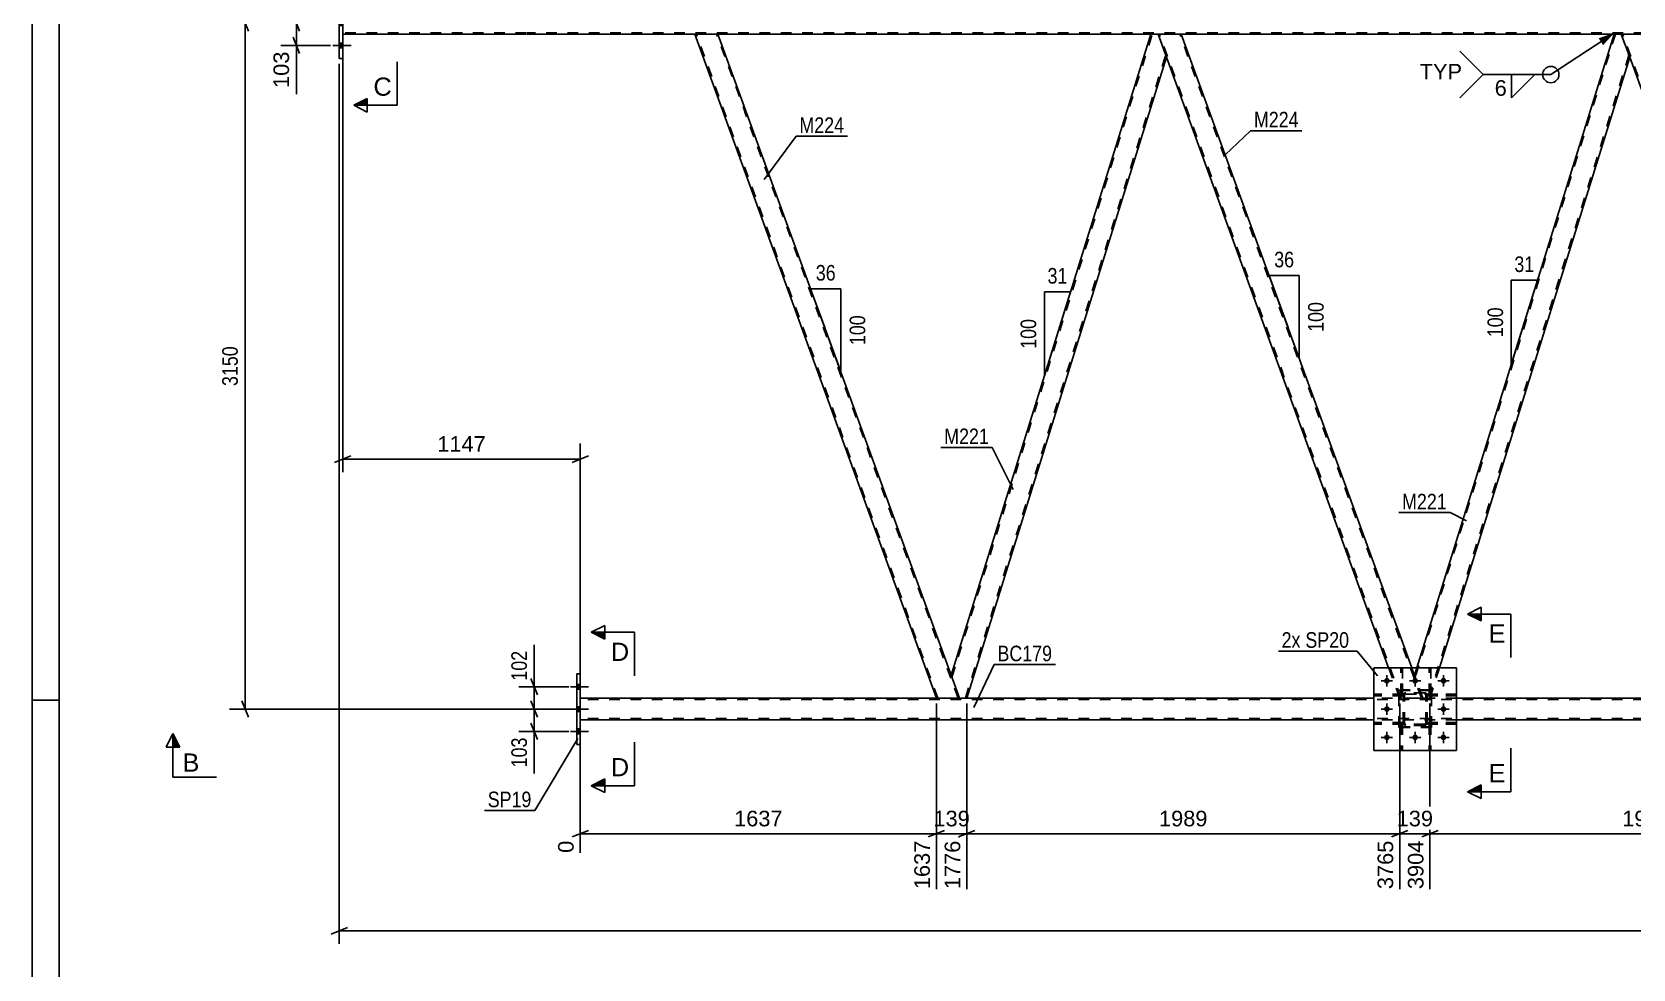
# Model space of a CAD drawing. Header units: millimetres. Extents: x -57 to 784, y -422 to 172.
# Drawn here: x -57.1 to 237.1, y -173.7 to -1.6 of the extents above; entities that cross this region are included whole.
import ezdxf

# ---------------------------------------------------------------- set-up
doc = ezdxf.new("R2010")
doc.units = ezdxf.units.MM
doc.linetypes.add('DXK_LINE_DOT2', pattern=[3.9198, 1.9599, -1.9599])
doc.linetypes.add('DXK_LINE_DOT3', pattern=[5.9187, 2.979, -0.9799, 0.9799, -0.9799])
doc.styles.add('Arial', font='ARIAL.TTF', dxfattribs={"height": 0.2})
doc.styles.add('Arial Narrow', font='ARIALN.TTF', dxfattribs={"height": 0.2})

# ---------------------------------------------------------------- blocks, each defined once
blk = doc.blocks.new('Unknown-122571766-1115')
at = {"color": 5, "linetype": 'Continuous'}
for p, q in [((-57.11, 171.64), (-57.11, -422.36)), ((-52.11, 166.64), (-52.11, -417.36)), ((-52.11, -124.36), (-57.11, -124.36))]:
    blk.add_line(p, q, dxfattribs=at)
blk = doc.blocks.new('Part-122571766-3526 - 3505')
at = {"color": 2, "linetype": 'Continuous'}
for p, q in [((109.1, -124), (64.7, -2)), ((64.7, -2), (68.95, -2)), ((68.95, -2), (111.81, -119.75)), ((113.32, -124), (109.1, -124)), ((113.36, -124), (113.32, -124))]:
    blk.add_line(p, q, dxfattribs=at)
at = {"color": 7, "linetype": 'DXK_LINE_DOT2'}
for p, q in [((109.36, -124), (64.95, -2)), ((64.95, -2), (64.97, -2)), ((113.1, -124), (68.7, -2)), ((113.36, -124), (111.81, -119.75)), ((109.36, -124), (109.38, -124))]:
    blk.add_line(p, q, dxfattribs=at)
blk = doc.blocks.new('Part-122571766-3531 - 3505')
at = {"color": 7, "linetype": 'DXK_LINE_DOT2'}
for p, q in [((199.97, -128.77), (199.65, -128.77)), ((199.65, -128.77), (199.65, -133.6)), ((199.65, -129.37), (199.97, -129.37)), ((199.97, -128.77), (199.97, -133.6)), ((199.65, -133.6), (199.97, -133.6))]:
    blk.add_line(p, q, dxfattribs=at)
blk = doc.blocks.new('Part-122571766-3532 - 3505')
at = {"color": 7, "linetype": 'DXK_LINE_DOT2'}
for p, q in [((194.77, -128.77), (194.45, -128.77)), ((194.45, -128.77), (194.45, -133.6)), ((194.45, -129.37), (194.77, -129.37)), ((194.77, -128.77), (194.77, -133.6)), ((194.45, -133.6), (194.77, -133.6))]:
    blk.add_line(p, q, dxfattribs=at)
blk = doc.blocks.new('Part-122571766-3545 - 3505')
at = {"color": 7, "linetype": 'DXK_LINE_DOT2'}
for p, q in [((199.29, -123.56), (199.29, -123.24)), ((199.29, -123.24), (204.69, -123.24)), ((204.69, -123.56), (199.29, -123.56)), ((199.89, -123.56), (199.89, -123.24)), ((204.69, -123.24), (204.69, -123.56))]:
    blk.add_line(p, q, dxfattribs=at)
blk = doc.blocks.new('Part-122571766-3679 - 3505')
at = {"color": 7, "linetype": 'DXK_LINE_DOT2'}
for p, q in [((194.45, -123.25), (194.45, -118.4)), ((194.45, -118.4), (194.77, -118.4)), ((194.77, -118.4), (194.77, -123.25)), ((194.45, -122.65), (194.77, -122.65)), ((194.77, -123.25), (194.45, -123.25))]:
    blk.add_line(p, q, dxfattribs=at)
blk = doc.blocks.new('Bolt-122571766-3548 - 3505')
at = {"linetype": 'Continuous'}
for points in [[(43.63, -122.34), (43.63, -121.46), (42.99, -121.46), (42.99, -122.34)], [(43.63, -122.34), (43.63, -121.46), (42.99, -121.46), (42.99, -122.34)], [(43.63, -122.34), (43.63, -121.46), (42.99, -121.46), (42.99, -122.34)], [(43.63, -126.46), (43.63, -125.58), (42.99, -125.58), (42.99, -126.46)], [(43.63, -126.46), (43.63, -125.58), (42.99, -125.58), (42.99, -126.46)], [(43.63, -130.54), (43.63, -129.66), (42.99, -129.66), (42.99, -130.54)], [(43.63, -130.54), (43.63, -129.66), (42.99, -129.66), (42.99, -130.54)], [(43.63, -130.54), (43.63, -129.66), (42.99, -129.66), (42.99, -130.54)]]:
    blk.add_hatch(color=1, dxfattribs=at).paths.add_polyline_path(points)
at = {"color": 1, "linetype": 'Continuous'}
for p, q in [((41.83, -121.9), (45.15, -121.9)), ((41.83, -121.9), (45.15, -121.9)), ((41.83, -121.9), (45.15, -121.9)), ((42.99, -121.46), (43.63, -121.46)), ((42.99, -121.46), (43.63, -121.46)), ((42.99, -121.46), (43.63, -121.46)), ((42.99, -122.34), (43.63, -122.34)), ((42.99, -122.34), (43.63, -122.34)), ((42.99, -122.34), (43.63, -122.34)), ((41.83, -126.02), (45.15, -126.02)), ((41.83, -126.02), (45.15, -126.02)), ((42.99, -125.58), (43.63, -125.58)), ((42.99, -125.58), (43.63, -125.58)), ((42.99, -126.46), (43.63, -126.46)), ((42.99, -126.46), (43.63, -126.46)), ((41.83, -130.1), (45.15, -130.1)), ((41.83, -130.1), (45.15, -130.1)), ((41.83, -130.1), (45.15, -130.1)), ((42.99, -129.66), (43.63, -129.66)), ((42.99, -129.66), (43.63, -129.66)), ((42.99, -129.66), (43.63, -129.66)), ((42.99, -130.54), (43.63, -130.54)), ((42.99, -130.54), (43.63, -130.54)), ((42.99, -130.54), (43.63, -130.54))]:
    blk.add_line(p, q, dxfattribs=at)
blk = doc.blocks.new('Part-122571766-3979 - 3505')
at = {"color": 2, "linetype": 'Continuous'}
for p, q in [((109.1, -124), (43.63, -124)), ((189.49, -124), (114.68, -124)), ((279.37, -124), (204.69, -124)), ((189.49, -128), (43.63, -128)), ((444.9, -128), (204.69, -128))]:
    blk.add_line(p, q, dxfattribs=at)
at = {"color": 7, "linetype": 'DXK_LINE_DOT2'}
for p, q in [((43.63, -128), (43.63, -124)), ((717.3, -124.24), (43.63, -124.24)), ((114.68, -124), (109.1, -124)), ((204.69, -124), (189.49, -124)), ((717.3, -127.76), (43.63, -127.76)), ((204.69, -128), (189.49, -128))]:
    blk.add_line(p, q, dxfattribs=at)
blk = doc.blocks.new('Part-122571766-3596 - 3505')
at = {"color": 7, "linetype": 'DXK_LINE_DOT2'}
for p, q in [((189.49, -133.6), (189.49, -118.4)), ((189.49, -118.4), (204.69, -118.4)), ((204.69, -118.4), (204.69, -133.6)), ((204.69, -133.6), (189.49, -133.6))]:
    blk.add_line(p, q, dxfattribs=at)
blk = doc.blocks.new('Bolt-122571766-3549 - 3505')
at = {"color": 1, "linetype": 'Continuous'}
for p, q in [((191.89, -119.76), (191.89, -120.46)), ((197.09, -119.76), (197.09, -120.46)), ((202.29, -119.76), (202.29, -120.46)), ((190.85, -120.8), (191.55, -120.8)), ((191.89, -121.84), (191.89, -121.15)), ((192.93, -120.8), (192.24, -120.8)), ((196.05, -120.8), (196.75, -120.8)), ((197.09, -121.84), (197.09, -121.15)), ((198.13, -120.8), (197.44, -120.8)), ((201.25, -120.8), (201.95, -120.8)), ((202.29, -121.84), (202.29, -121.15)), ((203.33, -120.8), (202.64, -120.8)), ((190.85, -126), (191.55, -126)), ((191.89, -124.96), (191.89, -125.66)), ((191.89, -127.04), (191.89, -126.35)), ((192.93, -126), (192.24, -126)), ((201.25, -126), (201.95, -126)), ((202.29, -124.96), (202.29, -125.66)), ((202.29, -127.04), (202.29, -126.35)), ((203.33, -126), (202.64, -126)), ((190.85, -131.2), (191.55, -131.2)), ((191.89, -130.16), (191.89, -130.86)), ((191.89, -132.24), (191.89, -131.55)), ((192.93, -131.2), (192.24, -131.2)), ((196.05, -131.2), (196.75, -131.2)), ((197.09, -130.16), (197.09, -130.86)), ((197.09, -132.24), (197.09, -131.55)), ((198.13, -131.2), (197.44, -131.2)), ((201.25, -131.2), (201.95, -131.2)), ((202.29, -130.16), (202.29, -130.86)), ((202.29, -132.24), (202.29, -131.55)), ((203.33, -131.2), (202.64, -131.2))]:
    blk.add_line(p, q, dxfattribs=at)
blk = doc.blocks.new('Part-122571766-3701 - 3505')
at = {"color": 7, "linetype": 'DXK_LINE_DOT2'}
for p, q in [((194.45, -128.77), (194.77, -128.77)), ((194.45, -128.77), (194.45, -133.6)), ((194.45, -129.37), (194.77, -129.37)), ((194.77, -128.77), (194.77, -133.6)), ((194.77, -133.6), (194.45, -133.6))]:
    blk.add_line(p, q, dxfattribs=at)
blk = doc.blocks.new('Part-122571766-3601 - 3505')
at = {"color": 2, "linetype": 'Continuous'}
for p, q in [((189.49, -118.4), (189.49, -133.6)), ((204.69, -118.4), (189.49, -118.4)), ((204.69, -133.6), (204.69, -118.4)), ((189.49, -133.6), (204.69, -133.6))]:
    blk.add_line(p, q, dxfattribs=at)
blk = doc.blocks.new('Bolt-122571766-3605 - 3505')
at = {"linetype": 'Continuous'}
for points in [[(0, 3.66), (0, 4.54), (-0.64, 4.54), (-0.64, 3.66)], [(0, 3.66), (0, 4.54), (-0.64, 4.54), (-0.64, 3.66)], [(0, 3.66), (0, 4.54), (-0.64, 4.54), (-0.64, 3.66)], [(0, -0.46), (0, 0.42), (-0.64, 0.42), (-0.64, -0.46)], [(0, -0.46), (0, 0.42), (-0.64, 0.42), (-0.64, -0.46)], [(0, -4.54), (0, -3.66), (-0.64, -3.66), (-0.64, -4.54)], [(0, -4.54), (0, -3.66), (-0.64, -3.66), (-0.64, -4.54)], [(0, -4.54), (0, -3.66), (-0.64, -3.66), (-0.64, -4.54)]]:
    blk.add_hatch(color=1, dxfattribs=at).paths.add_polyline_path(points)
at = {"color": 1, "linetype": 'Continuous'}
for p, q in [((-1.8, 4.1), (1.52, 4.1)), ((-1.8, 4.1), (1.52, 4.1)), ((-1.8, 4.1), (1.52, 4.1)), ((-0.64, 4.54), (0, 4.54)), ((-0.64, 4.54), (0, 4.54)), ((-0.64, 4.54), (0, 4.54)), ((-0.64, 3.66), (0, 3.66)), ((-0.64, 3.66), (0, 3.66)), ((-0.64, 3.66), (0, 3.66)), ((-0.64, 0.42), (0, 0.42)), ((-0.64, 0.42), (0, 0.42)), ((-1.8, -0.02), (1.52, -0.02)), ((-1.8, -0.02), (1.52, -0.02)), ((-0.64, -0.46), (0, -0.46)), ((-0.64, -0.46), (0, -0.46)), ((-1.8, -4.1), (1.52, -4.1)), ((-1.8, -4.1), (1.52, -4.1)), ((-1.8, -4.1), (1.52, -4.1)), ((-0.64, -3.66), (0, -3.66)), ((-0.64, -3.66), (0, -3.66)), ((-0.64, -3.66), (0, -3.66)), ((-0.64, -4.54), (0, -4.54)), ((-0.64, -4.54), (0, -4.54)), ((-0.64, -4.54), (0, -4.54))]:
    blk.add_line(p, q, dxfattribs=at)
blk = doc.blocks.new('Part-122571766-3662 - 3505')
at = {"color": 2, "linetype": 'Continuous'}
for p, q in [((239.22, -2), (234.97, -2)), ((239.22, -2), (282.08, -119.75)), ((279.37, -124), (236.51, -6.25)), ((283.59, -124), (279.37, -124)), ((283.63, -124), (283.59, -124))]:
    blk.add_line(p, q, dxfattribs=at)
at = {"color": 7, "linetype": 'DXK_LINE_DOT2'}
for p, q in [((234.97, -2), (236.51, -6.25)), ((279.63, -124), (235.22, -2)), ((235.22, -2), (235.24, -2)), ((283.37, -124), (238.97, -2)), ((283.63, -124), (282.08, -119.75)), ((279.63, -124), (279.65, -124))]:
    blk.add_line(p, q, dxfattribs=at)
blk = doc.blocks.new('Part-122571766-3680 - 3505')
at = {"color": 7, "linetype": 'DXK_LINE_DOT2'}
for p, q in [((194.89, -128.44), (189.49, -128.44)), ((189.49, -128.44), (189.49, -128.76)), ((194.89, -128.76), (189.49, -128.76)), ((194.29, -128.76), (194.29, -128.44)), ((194.89, -128.76), (194.89, -128.44))]:
    blk.add_line(p, q, dxfattribs=at)
blk = doc.blocks.new('Part-122571766-3686 - 3505')
at = {"color": 7, "linetype": 'DXK_LINE_DOT2'}
for p, q in [((199.29, -128.76), (199.29, -128.44)), ((199.29, -128.44), (204.69, -128.44)), ((204.69, -128.76), (199.29, -128.76)), ((199.89, -128.76), (199.89, -128.44)), ((204.69, -128.44), (204.69, -128.76))]:
    blk.add_line(p, q, dxfattribs=at)
blk = doc.blocks.new('Part-122571766-3688 - 3505')
at = {"color": 7, "linetype": 'DXK_LINE_DOT2'}
for p, q in [((204.69, -128.44), (199.29, -128.44)), ((199.29, -128.44), (199.29, -128.76)), ((199.29, -128.76), (204.69, -128.76)), ((199.89, -128.76), (199.89, -128.44)), ((204.69, -128.76), (204.69, -128.44))]:
    blk.add_line(p, q, dxfattribs=at)
blk = doc.blocks.new('Part-122571766-3689 - 3505')
at = {"color": 7, "linetype": 'DXK_LINE_DOT2'}
for p, q in [((204.69, -123.24), (199.29, -123.24)), ((199.29, -123.24), (199.29, -123.56)), ((199.29, -123.56), (204.69, -123.56)), ((199.89, -123.56), (199.89, -123.24)), ((204.69, -123.56), (204.69, -123.24))]:
    blk.add_line(p, q, dxfattribs=at)
blk = doc.blocks.new('Part-122571766-3690 - 3505')
at = {"color": 7, "linetype": 'DXK_LINE_DOT2'}
for p, q in [((194.89, -123.48), (194.93, -123.3)), ((194.93, -123.3), (194.89, -123.48)), ((194.89, -128.52), (194.89, -123.48)), ((195.13, -123.48), (195.15, -123.39)), ((195.13, -128.52), (195.13, -123.48)), ((195.15, -123.39), (195.2, -123.31)), ((195.19, -123.04), (195.37, -123)), ((195.37, -123), (195.19, -123.04)), ((195.2, -123.31), (195.28, -123.26)), ((195.28, -123.26), (195.37, -123.24)), ((198.81, -123), (195.37, -123)), ((195.37, -123.24), (198.81, -123.24)), ((198.81, -123), (199, -123.04)), ((199, -123.04), (198.81, -123)), ((198.81, -123.24), (198.91, -123.26)), ((198.91, -123.26), (198.98, -123.31)), ((198.98, -123.31), (199.03, -123.39)), ((199.03, -123.39), (199.05, -123.48)), ((199.05, -128.52), (199.05, -123.48)), ((199.26, -123.3), (199.29, -123.48)), ((199.29, -123.48), (199.26, -123.3)), ((199.29, -128.52), (199.29, -123.48)), ((194.93, -128.71), (194.89, -128.52)), ((194.89, -128.52), (194.93, -128.71)), ((195.15, -128.62), (195.13, -128.52)), ((195.2, -128.69), (195.15, -128.62)), ((195.37, -129), (195.19, -128.97)), ((195.19, -128.97), (195.37, -129)), ((195.28, -128.75), (195.2, -128.69)), ((195.37, -128.76), (195.28, -128.75)), ((198.81, -128.76), (195.37, -128.76)), ((198.81, -129), (195.37, -129)), ((198.91, -128.75), (198.81, -128.76)), ((199, -128.97), (198.81, -129)), ((198.81, -129), (199, -128.97)), ((198.98, -128.69), (198.91, -128.75)), ((199.03, -128.62), (198.98, -128.69)), ((199.05, -128.52), (199.03, -128.62)), ((199.29, -128.52), (199.26, -128.71)), ((199.26, -128.71), (199.29, -128.52))]:
    blk.add_line(p, q, dxfattribs=at)
at = {"color": 7, "linetype": 'DXK_LINE_DOT3'}
blk.add_line((197.09, -126), (197.09, -126), dxfattribs=at)
at = {"color": 7, "linetype": 'DXK_LINE_DOT2'}
for centre, start, end in [((195.37, -123.48), 112.5, 157.5), ((195.37, -123.48), 112.5, 157.5), ((198.81, -123.48), 22.5, 67.5), ((198.81, -123.48), 22.5, 67.5), ((195.37, -128.52), 202.5, 247.5), ((195.37, -128.52), 202.5, 247.5), ((198.81, -128.52), 292.5, 337.5), ((198.81, -128.52), 292.5, 337.5)]:
    blk.add_arc(centre, 0.48, start, end, dxfattribs=at)
blk = doc.blocks.new('Part-122571766-3691 - 3505')
at = {"color": 7, "linetype": 'DXK_LINE_DOT2'}
for p, q in [((200.09, -122.6), (194.09, -122.6)), ((194.09, -129.4), (194.09, -122.6)), ((200.09, -129.4), (200.09, -122.6)), ((200.09, -129.4), (194.09, -129.4))]:
    blk.add_line(p, q, dxfattribs=at)
blk = doc.blocks.new('Part-122571766-3692 - 3505')
at = {"color": 7, "linetype": 'DXK_LINE_DOT2'}
for p, q in [((200.09, -122.47), (194.09, -122.47)), ((194.09, -129.27), (194.09, -122.47)), ((200.09, -129.27), (200.09, -122.47)), ((200.09, -129.27), (194.09, -129.27))]:
    blk.add_line(p, q, dxfattribs=at)
blk = doc.blocks.new('Part-122571766-3693 - 3505')
at = {"color": 2, "linetype": 'Continuous'}
for p, q in [((199.65, -118.4), (199.65, -118.4)), ((199.97, -118.4), (199.65, -118.4)), ((199.97, -118.4), (199.97, -118.4))]:
    blk.add_line(p, q, dxfattribs=at)
at = {"color": 7, "linetype": 'DXK_LINE_DOT2'}
for p, q in [((199.65, -123.25), (199.65, -118.4)), ((199.97, -123.25), (199.97, -118.4)), ((199.65, -122.65), (199.97, -122.65)), ((199.97, -123.25), (199.65, -123.25))]:
    blk.add_line(p, q, dxfattribs=at)
blk = doc.blocks.new('Part-122571766-3699 - 3505')
at = {"color": 7, "linetype": 'DXK_LINE_DOT2'}
for p, q in [((194.89, -123.48), (194.93, -123.3)), ((194.93, -123.3), (194.89, -123.48)), ((194.89, -128.52), (194.89, -123.48)), ((195.13, -123.48), (195.15, -123.39)), ((195.13, -128.52), (195.13, -123.48)), ((195.15, -123.39), (195.2, -123.31)), ((195.19, -123.04), (195.37, -123)), ((195.37, -123), (195.19, -123.04)), ((195.2, -123.31), (195.28, -123.26)), ((195.28, -123.26), (195.37, -123.24)), ((198.81, -123), (195.37, -123)), ((195.37, -123.24), (198.81, -123.24)), ((198.81, -123), (199, -123.04)), ((199, -123.04), (198.81, -123)), ((198.81, -123.24), (198.91, -123.26)), ((198.91, -123.26), (198.98, -123.31)), ((198.98, -123.31), (199.03, -123.39)), ((199.03, -123.39), (199.05, -123.48)), ((199.05, -128.52), (199.05, -123.48)), ((199.26, -123.3), (199.29, -123.48)), ((199.29, -123.48), (199.26, -123.3)), ((199.29, -128.52), (199.29, -123.48)), ((194.93, -128.71), (194.89, -128.52)), ((194.89, -128.52), (194.93, -128.71)), ((195.15, -128.62), (195.13, -128.52)), ((195.2, -128.69), (195.15, -128.62)), ((195.37, -129), (195.19, -128.97)), ((195.19, -128.97), (195.37, -129)), ((195.28, -128.75), (195.2, -128.69)), ((195.37, -128.76), (195.28, -128.75)), ((198.81, -128.76), (195.37, -128.76)), ((198.81, -129), (195.37, -129)), ((198.91, -128.75), (198.81, -128.76)), ((199, -128.97), (198.81, -129)), ((198.81, -129), (199, -128.97)), ((198.98, -128.69), (198.91, -128.75)), ((199.03, -128.62), (198.98, -128.69)), ((199.05, -128.52), (199.03, -128.62)), ((199.29, -128.52), (199.26, -128.71)), ((199.26, -128.71), (199.29, -128.52))]:
    blk.add_line(p, q, dxfattribs=at)
at = {"color": 7, "linetype": 'DXK_LINE_DOT3'}
blk.add_line((197.09, -126), (197.09, -126), dxfattribs=at)
at = {"color": 7, "linetype": 'DXK_LINE_DOT2'}
for centre, start, end in [((195.37, -123.48), 112.5, 157.5), ((195.37, -123.48), 112.5, 157.5), ((198.81, -123.48), 22.5, 67.5), ((198.81, -123.48), 22.5, 67.5), ((195.37, -128.52), 202.5, 247.5), ((195.37, -128.52), 202.5, 247.5), ((198.81, -128.52), 292.5, 337.5), ((198.81, -128.52), 292.5, 337.5)]:
    blk.add_arc(centre, 0.48, start, end, dxfattribs=at)
blk = doc.blocks.new('Part-122571766-3700 - 3505')
at = {"color": 7, "linetype": 'DXK_LINE_DOT2'}
for p, q in [((199.65, -128.77), (199.97, -128.77)), ((199.65, -128.77), (199.65, -133.6)), ((199.65, -129.37), (199.97, -129.37)), ((199.97, -128.77), (199.97, -133.6)), ((199.97, -133.6), (199.65, -133.6))]:
    blk.add_line(p, q, dxfattribs=at)
blk = doc.blocks.new('Part-122571766-3702 - 3505')
at = {"color": 7, "linetype": 'DXK_LINE_DOT2'}
for p, q in [((199.65, -123.25), (199.65, -118.4)), ((199.65, -118.4), (199.97, -118.4)), ((199.97, -118.4), (199.97, -123.25)), ((199.65, -122.65), (199.97, -122.65)), ((199.97, -123.25), (199.65, -123.25))]:
    blk.add_line(p, q, dxfattribs=at)
blk = doc.blocks.new('Part-122571766-3723 - 3505')
at = {"color": 2, "linetype": 'Continuous'}
for p, q in [((-0.64, -6.5), (-0.64, 6.5)), ((0, 6.5), (-0.64, 6.5)), ((0, -6.5), (0, 6.5)), ((-0.64, -6.5), (0, -6.5))]:
    blk.add_line(p, q, dxfattribs=at)
blk = doc.blocks.new('Part-122571766-3738 - 3505')
at = {"color": 2, "linetype": 'Continuous'}
for p, q in [((43.63, -119.5), (42.99, -119.5)), ((42.99, -119.5), (42.99, -132.5)), ((43.63, -132.5), (43.63, -119.5)), ((42.99, -132.5), (43.63, -132.5))]:
    blk.add_line(p, q, dxfattribs=at)
blk = doc.blocks.new('Part-122571766-3817 - 3505')
at = {"color": 2, "linetype": 'Continuous'}
for p, q in [((111.81, -119.75), (148.51, -2)), ((149.83, -2), (148.51, -2)), ((151.38, -6.25), (149.83, -2)), ((114.68, -124), (151.38, -6.25)), ((113.36, -124), (111.81, -119.75)), ((113.36, -124), (114.17, -124)), ((114.64, -124), (114.17, -124)), ((114.64, -124), (114.68, -124))]:
    blk.add_line(p, q, dxfattribs=at)
at = {"color": 7, "linetype": 'DXK_LINE_DOT2'}
for p, q in [((111.95, -120.12), (148.77, -2)), ((114.43, -124), (151.24, -5.88)), ((114.17, -124), (114.53, -124))]:
    blk.add_line(p, q, dxfattribs=at)
blk = doc.blocks.new('Part-122571766-3822 - 3505')
at = {"color": 7, "linetype": 'DXK_LINE_DOT2'}
for p, q in [((233.9, -2), (197.08, -120.12)), ((236.38, -5.88), (199.56, -124)), ((197.37, -118.4), (196.95, -119.75)), ((198.49, -124), (196.95, -119.75)), ((201.56, -118.4), (199.81, -124)), ((199.81, -124), (198.49, -124))]:
    blk.add_line(p, q, dxfattribs=at)
at = {"color": 2, "linetype": 'Continuous'}
for p, q in [((233.65, -2), (197.37, -118.4)), ((234.97, -2), (233.65, -2)), ((236.51, -6.25), (234.97, -2)), ((236.51, -6.25), (201.56, -118.4))]:
    blk.add_line(p, q, dxfattribs=at)
blk = doc.blocks.new('Part-122571766-3833 - 3505')
at = {"color": 7, "linetype": 'DXK_LINE_DOT2'}
for p, q in [((194.89, -123.24), (189.49, -123.24)), ((189.49, -123.24), (189.49, -123.56)), ((194.89, -123.56), (189.49, -123.56)), ((194.29, -123.56), (194.29, -123.24)), ((194.89, -123.56), (194.89, -123.24))]:
    blk.add_line(p, q, dxfattribs=at)
blk = doc.blocks.new('Part-122571766-3834 - 3505')
at = {"color": 2, "linetype": 'Continuous'}
for p, q in [((194.45, -118.4), (194.45, -118.4)), ((194.77, -118.4), (194.45, -118.4)), ((194.77, -118.4), (194.77, -118.4))]:
    blk.add_line(p, q, dxfattribs=at)
at = {"color": 7, "linetype": 'DXK_LINE_DOT2'}
for p, q in [((194.45, -123.25), (194.45, -118.4)), ((194.77, -123.25), (194.77, -118.4)), ((194.45, -122.65), (194.77, -122.65)), ((194.77, -123.25), (194.45, -123.25))]:
    blk.add_line(p, q, dxfattribs=at)
blk = doc.blocks.new('Part-122571766-3835 - 3505')
at = {"color": 7, "linetype": 'DXK_LINE_DOT2'}
for p, q in [((194.89, -128.44), (189.49, -128.44)), ((189.49, -128.76), (189.49, -128.44)), ((194.89, -128.76), (189.49, -128.76)), ((194.29, -128.76), (194.29, -128.44)), ((194.89, -128.44), (194.89, -128.76))]:
    blk.add_line(p, q, dxfattribs=at)
blk = doc.blocks.new('Part-122571766-3836 - 3505')
at = {"color": 7, "linetype": 'DXK_LINE_DOT2'}
for p, q in [((194.89, -123.24), (189.49, -123.24)), ((189.49, -123.56), (189.49, -123.24)), ((194.89, -123.56), (189.49, -123.56)), ((194.29, -123.56), (194.29, -123.24)), ((194.89, -123.24), (194.89, -123.56))]:
    blk.add_line(p, q, dxfattribs=at)
blk = doc.blocks.new('Part-122571766-3843 - 3505')
at = {"color": 2, "linetype": 'Continuous'}
for p, q in [((154.09, -2), (149.83, -2)), ((154.09, -2), (196.46, -118.4)), ((192.2, -118.4), (151.38, -6.25))]:
    blk.add_line(p, q, dxfattribs=at)
at = {"color": 7, "linetype": 'DXK_LINE_DOT2'}
for p, q in [((149.83, -2), (151.38, -6.25)), ((194.49, -124), (150.09, -2)), ((150.09, -2), (150.11, -2)), ((198.24, -124), (153.83, -2)), ((194.24, -124), (192.2, -118.4)), ((198.49, -124), (196.46, -118.4)), ((198.49, -124), (194.24, -124))]:
    blk.add_line(p, q, dxfattribs=at)
blk = doc.blocks.new('Part-122571766-3974 - 3505')
at = {"color": 7, "linetype": 'DXK_LINE_DOT2'}
for p, q in [((0, -2), (0, 2)), ((33.73, -1.76), (0, -1.76)), ((697.85, -1.76), (33.83, -1.76)), ((669.31, -2), (64.7, -2)), ((68.95, -2), (64.7, -2)), ((154.09, -2), (148.51, -2)), ((239.22, -2), (233.65, -2))]:
    blk.add_line(p, q, dxfattribs=at)
at = {"color": 2, "linetype": 'Continuous'}
for p, q in [((33.73, -2), (0, -2)), ((64.7, -2), (33.83, -2)), ((148.51, -2), (68.95, -2)), ((233.65, -2), (154.09, -2))]:
    blk.add_line(p, q, dxfattribs=at)
blk = doc.blocks.new('Bolt-122571766-4007 - 3505')
at = {"linetype": 'Continuous'}
for points in [[(192.41, -120.8, -1), (191.37, -120.8, -1)], [(197.61, -120.8, -1), (196.57, -120.8, -1)], [(202.81, -120.8, -1), (201.77, -120.8, -1)], [(192.41, -126, -1), (191.37, -126, -1)], [(202.81, -126, -1), (201.77, -126, -1)], [(192.41, -131.2, -1), (191.37, -131.2, -1)], [(197.61, -131.2, -1), (196.57, -131.2, -1)], [(202.81, -131.2, -1), (201.77, -131.2, -1)]]:
    blk.add_hatch(color=1, dxfattribs=at).paths.add_polyline_path(points)
at = {"color": 1, "linetype": 'Continuous'}
for p, q in [((191.89, -119.76), (191.89, -121.84)), ((197.09, -119.76), (197.09, -121.84)), ((202.29, -119.76), (202.29, -121.84)), ((192.93, -120.8), (190.85, -120.8)), ((198.13, -120.8), (196.05, -120.8)), ((203.33, -120.8), (201.25, -120.8)), ((192.93, -126), (190.85, -126)), ((191.89, -124.96), (191.89, -127.04)), ((203.33, -126), (201.25, -126)), ((202.29, -124.96), (202.29, -127.04)), ((192.93, -131.2), (190.85, -131.2)), ((191.89, -130.16), (191.89, -132.24)), ((198.13, -131.2), (196.05, -131.2)), ((197.09, -130.16), (197.09, -132.24)), ((203.33, -131.2), (201.25, -131.2)), ((202.29, -130.16), (202.29, -132.24))]:
    blk.add_line(p, q, dxfattribs=at)
blk = doc.blocks.new('StraightDimension-122571766-11452 - 3505')
at = {"color": 7, "linetype": 'Continuous'}
for p, q in [((-17.35, -1.5), (-18.55, 1.5)), ((-1.64, 0), (-20.8, 0)), ((-17.95, -126), (-17.95, 0)), ((41.99, -126), (-20.8, -126)), ((-18.55, -124.5), (-17.35, -127.5))]:
    blk.add_line(p, q, dxfattribs=at)
at = {"color": 0}
blk.add_wipeout([(-18.7, -58.74), (-22.9, -58.74), (-22.9, -67.26), (-18.7, -67.26)], dxfattribs=at)
at = {"color": 3, "style": 'Arial Narrow'}
blk.add_text('3150', height=2.863, rotation=90.0002, dxfattribs=at).set_placement((-19.3, -66.66))
blk = doc.blocks.new('StraightDimension-122571766-4882 - 3505')
at = {"color": 7, "linetype": 'Continuous'}
for p, q in [((-9.13, 1.5), (-7.93, -1.5)), ((-1.64, 0), (-11.38, 0)), ((-7.93, -5.6), (-9.13, -2.6)), ((-8.53, -4.1), (-8.53, 0)), ((-2.26, -4.1), (-11.38, -4.1))]:
    blk.add_line(p, q, dxfattribs=at)
at = {"color": 0}
blk.add_wipeout([(-9.28, -4.63), (-13.48, -4.63), (-13.48, -12.5), (-9.28, -12.5)], dxfattribs=at)
at = {"color": 7, "linetype": 'Continuous'}
blk.add_line((-8.53, -4.1), (-8.53, -13.02), dxfattribs=at)
blk.add_line((-8.53, -4.1), (-8.53, -13.02), dxfattribs=at)
at = {"color": 3, "style": 'Arial'}
blk.add_text('103', height=2.865, rotation=90.0002, dxfattribs=at).set_placement((-9.88, -11.9))
blk = doc.blocks.new('AngleDimension-122571766-11342 - 3505')
at = {"color": 7, "linetype": 'Continuous'}
for p, q in [((214.74, -47.21), (219.56, -47.21)), ((214.74, -62.68), (219.56, -47.21)), ((214.74, -62.68), (214.74, -47.21)), ((214.95, -61.99), (214.74, -62.68))]:
    blk.add_line(p, q, dxfattribs=at)
at = {"color": 0}
for points in [[(219.57, -46.31), (219.57, -42.11), (214.72, -42.11), (214.72, -46.31)], [(213.84, -51.6), (209.64, -51.6), (209.64, -58.29), (213.84, -58.29)]]:
    blk.add_wipeout(points, dxfattribs=at)
at = {"color": 3, "style": 'Arial Narrow'}
blk.add_text('31', height=2.863, dxfattribs=at).set_placement((215.32, -45.71))
blk.add_text('100', height=2.863, rotation=90.0002, dxfattribs=at).set_placement((213.24, -57.69))
blk = doc.blocks.new('StraightDimension-122571766-4899 - 3505')
at = {"color": 7, "linetype": 'Continuous'}
for p, q in [((-0.64, -7.5), (-0.64, -169.15)), ((0.86, -166.15), (-2.14, -167.35)), ((-0.64, -166.75), (726.56, -166.75))]:
    blk.add_line(p, q, dxfattribs=at)
blk = doc.blocks.new('StraightDimension-122571766-5004 - 3505')
at = {"color": 7, "linetype": 'Continuous'}
for p, q in [((199.81, -125), (199.81, -159.08)), ((279.37, -125), (279.37, -159.08)), ((201.31, -148.29), (198.31, -149.49)), ((199.81, -148.89), (279.37, -148.89)), ((277.87, -149.49), (280.87, -148.29))]:
    blk.add_line(p, q, dxfattribs=at)
at = {"color": 0}
blk.add_wipeout([(244.64, -148.14), (244.64, -143.94), (234.54, -143.94), (234.54, -148.14)], dxfattribs=at)
at = {"color": 0, "linetype": 'Continuous'}
blk.add_wipeout([(278.77, -149.59), (274.57, -149.59), (274.57, -159.68), (278.77, -159.68)], dxfattribs=at)
at = {"color": 3, "style": 'Arial'}
blk.add_text('1989', height=2.865, dxfattribs=at).set_placement((235.14, -147.54))
at = {"color": 3, "linetype": 'Continuous', "style": 'Arial'}
blk.add_text('5893', height=2.865, rotation=90.0002, dxfattribs=at).set_placement((278.17, -159.08))
blk = doc.blocks.new('StraightDimension-122571766-5056 - 3505')
at = {"color": 7, "linetype": 'Continuous'}
for p, q in [((109.1, -125), (109.1, -159.08)), ((114.68, -125), (114.68, -159.08)), ((107.6, -149.49), (110.6, -148.29)), ((109.1, -148.89), (114.68, -148.89)), ((116.18, -148.29), (113.18, -149.49))]:
    blk.add_line(p, q, dxfattribs=at)
at = {"color": 0}
blk.add_wipeout([(115.83, -148.14), (115.83, -143.94), (107.95, -143.94), (107.95, -148.14)], dxfattribs=at)
at = {"color": 3, "style": 'Arial'}
blk.add_text('139', height=2.865, dxfattribs=at).set_placement((108.55, -147.54))
at = {"color": 0, "linetype": 'Continuous'}
blk.add_wipeout([(114.08, -149.59), (109.88, -149.59), (109.88, -159.68), (114.08, -159.68)], dxfattribs=at)
at = {"color": 3, "linetype": 'Continuous', "style": 'Arial'}
blk.add_text('1776', height=2.865, rotation=90.0002, dxfattribs=at).set_placement((113.48, -159.08))
blk = doc.blocks.new('AngleDimension-122571766-4300 - 3505')
at = {"color": 7, "linetype": 'Continuous'}
for p, q in [((173.72, -55.93), (170.23, -46.35)), ((175.77, -46.35), (170.23, -46.35)), ((175.77, -61.58), (170.23, -46.35)), ((175.77, -61.58), (175.77, -46.35))]:
    blk.add_line(p, q, dxfattribs=at)
at = {"color": 0}
for points in [[(175.43, -45.45), (175.43, -41.25), (170.58, -41.25), (170.58, -45.45)], [(180.87, -50.62), (176.67, -50.62), (176.67, -57.31), (180.87, -57.31)]]:
    blk.add_wipeout(points, dxfattribs=at)
at = {"color": 3, "style": 'Arial Narrow'}
blk.add_text('36', height=2.863, dxfattribs=at).set_placement((171.18, -44.85))
blk.add_text('100', height=2.863, rotation=90.0002, dxfattribs=at).set_placement((180.27, -56.71))
blk = doc.blocks.new('StraightDimension-122571766-4946 - 3505')
at = {"color": 7, "linetype": 'Continuous'}
for p, q in [((0, -3), (0, -82.48)), ((43.63, -123), (43.63, -77.23)), ((1.5, -79.48), (-1.5, -80.68)), ((0, -80.08), (43.63, -80.08)), ((42.13, -80.68), (45.13, -79.48))]:
    blk.add_line(p, q, dxfattribs=at)
at = {"color": 0}
blk.add_wipeout([(26.86, -79.33), (26.86, -75.13), (16.77, -75.13), (16.77, -79.33)], dxfattribs=at)
at = {"color": 3, "style": 'Arial'}
blk.add_text('1147', height=2.865, dxfattribs=at).set_placement((17.37, -78.73))
blk = doc.blocks.new('StraightDimension-122571766-5020 - 3505')
at = {"color": 7, "linetype": 'Continuous'}
for p, q in [((194.24, -125), (194.24, -159.08)), ((199.81, -125), (199.81, -159.08)), ((192.74, -149.49), (195.74, -148.29)), ((194.24, -148.89), (199.81, -148.89)), ((201.31, -148.29), (198.31, -149.49))]:
    blk.add_line(p, q, dxfattribs=at)
at = {"color": 0}
blk.add_wipeout([(200.96, -148.14), (200.96, -143.94), (193.09, -143.94), (193.09, -148.14)], dxfattribs=at)
at = {"color": 3, "style": 'Arial'}
blk.add_text('139', height=2.865, dxfattribs=at).set_placement((193.69, -147.54))
at = {"color": 0, "linetype": 'Continuous'}
blk.add_wipeout([(199.21, -149.59), (195.01, -149.59), (195.01, -159.68), (199.21, -159.68)], dxfattribs=at)
at = {"color": 3, "linetype": 'Continuous', "style": 'Arial'}
blk.add_text('3904', height=2.865, rotation=90.0002, dxfattribs=at).set_placement((198.61, -159.08))
blk = doc.blocks.new('StraightDimension-122571766-5036 - 3505')
at = {"color": 7, "linetype": 'Continuous'}
for p, q in [((114.68, -125), (114.68, -159.08)), ((194.24, -125), (194.24, -159.08)), ((116.18, -148.29), (113.18, -149.49)), ((114.68, -148.89), (194.24, -148.89)), ((192.74, -149.49), (195.74, -148.29))]:
    blk.add_line(p, q, dxfattribs=at)
at = {"color": 0}
blk.add_wipeout([(159.5, -148.14), (159.5, -143.94), (149.41, -143.94), (149.41, -148.14)], dxfattribs=at)
at = {"color": 0, "linetype": 'Continuous'}
blk.add_wipeout([(193.64, -149.59), (189.44, -149.59), (189.44, -159.68), (193.64, -159.68)], dxfattribs=at)
at = {"color": 3, "style": 'Arial'}
blk.add_text('1989', height=2.865, dxfattribs=at).set_placement((150.01, -147.54))
at = {"color": 3, "linetype": 'Continuous', "style": 'Arial'}
blk.add_text('3765', height=2.865, rotation=90.0002, dxfattribs=at).set_placement((193.04, -159.08))
blk = doc.blocks.new('StraightDimension-122571766-5235 - 3505')
at = {"color": 7, "linetype": 'Continuous'}
for p, q in [((109.1, -125), (109.1, -159.08)), ((43.63, -129), (43.63, -152.41)), ((45.13, -148.29), (42.13, -149.49)), ((43.63, -148.89), (109.1, -148.89)), ((107.6, -149.49), (110.6, -148.29))]:
    blk.add_line(p, q, dxfattribs=at)
at = {"color": 0}
blk.add_wipeout([(81.42, -148.14), (81.42, -143.94), (71.32, -143.94), (71.32, -148.14)], dxfattribs=at)
at = {"color": 0, "linetype": 'Continuous'}
for points in [[(43.03, -149.59), (38.83, -149.59), (38.83, -153.01), (43.03, -153.01)], [(108.5, -149.59), (104.3, -149.59), (104.3, -159.68), (108.5, -159.68)]]:
    blk.add_wipeout(points, dxfattribs=at)
at = {"color": 3, "style": 'Arial'}
blk.add_text('1637', height=2.865, dxfattribs=at).set_placement((71.92, -147.54))
at = {"color": 3, "linetype": 'Continuous', "style": 'Arial'}
for s, height, p in [('0', 2.87, (42.43, -152.41)), ('1637', 2.865, (107.9, -159.08))]:
    blk.add_text(s, height=height, rotation=90.0002, dxfattribs=at).set_placement(p)
blk = doc.blocks.new('AngleDimension-122571766-5301 - 3505')
at = {"color": 7, "linetype": 'Continuous'}
for p, q in [((128.94, -49.34), (133.76, -49.34)), ((128.94, -64.81), (133.76, -49.34)), ((128.94, -64.81), (128.94, -49.34)), ((129.82, -61.99), (133.76, -49.34))]:
    blk.add_line(p, q, dxfattribs=at)
at = {"color": 0}
for points in [[(133.78, -48.44), (133.78, -44.24), (128.92, -44.24), (128.92, -48.44)], [(128.04, -53.74), (123.84, -53.74), (123.84, -60.42), (128.04, -60.42)]]:
    blk.add_wipeout(points, dxfattribs=at)
at = {"color": 3, "style": 'Arial Narrow'}
blk.add_text('31', height=2.863, dxfattribs=at).set_placement((129.52, -47.84))
blk.add_text('100', height=2.863, rotation=90.0002, dxfattribs=at).set_placement((127.44, -59.82))
blk = doc.blocks.new('AngleDimension-122571766-5312 - 3505')
at = {"color": 7, "linetype": 'Continuous'}
for p, q in [((88.58, -55.93), (85.98, -48.79)), ((91.52, -48.79), (85.98, -48.79)), ((91.52, -64.01), (85.98, -48.79)), ((91.52, -64.01), (91.52, -48.79))]:
    blk.add_line(p, q, dxfattribs=at)
at = {"color": 0}
for points in [[(91.18, -47.89), (91.18, -43.69), (86.33, -43.69), (86.33, -47.89)], [(96.62, -53.06), (92.42, -53.06), (92.42, -59.74), (96.62, -59.74)]]:
    blk.add_wipeout(points, dxfattribs=at)
at = {"color": 3, "style": 'Arial Narrow'}
blk.add_text('36', height=2.863, dxfattribs=at).set_placement((86.93, -47.29))
blk.add_text('100', height=2.863, rotation=90.0002, dxfattribs=at).set_placement((96.02, -59.14))
blk = doc.blocks.new('StraightDimension-122571766-11431 - 3505')
at = {"color": 7, "linetype": 'Continuous'}
for p, q in [((34.59, -120.4), (35.79, -123.4)), ((41.52, -121.9), (32.34, -121.9)), ((35.19, -126), (35.19, -121.9)), ((41.52, -126), (32.34, -126)), ((35.79, -127.5), (34.59, -124.5))]:
    blk.add_line(p, q, dxfattribs=at)
at = {"color": 0}
blk.add_wipeout([(34.44, -114.69), (30.24, -114.69), (30.24, -121.38), (34.44, -121.38)], dxfattribs=at)
at = {"color": 7, "linetype": 'Continuous'}
blk.add_line((35.19, -121.9), (35.19, -114.17), dxfattribs=at)
blk.add_line((35.19, -121.9), (35.19, -114.17), dxfattribs=at)
at = {"color": 3, "style": 'Arial Narrow'}
blk.add_text('102', height=2.863, rotation=90.0002, dxfattribs=at).set_placement((33.84, -120.78))
blk = doc.blocks.new('StraightDimension-122571766-11432 - 3505')
at = {"color": 7, "linetype": 'Continuous'}
for p, q in [((41.52, -126), (32.34, -126)), ((34.59, -124.5), (35.79, -127.5)), ((35.19, -130.1), (35.19, -126)), ((35.79, -131.6), (34.59, -128.6)), ((41.52, -130.1), (32.34, -130.1))]:
    blk.add_line(p, q, dxfattribs=at)
at = {"color": 0}
blk.add_wipeout([(34.44, -130.63), (30.24, -130.63), (30.24, -137.31), (34.44, -137.31)], dxfattribs=at)
at = {"color": 7, "linetype": 'Continuous'}
blk.add_line((35.19, -130.1), (35.19, -137.83), dxfattribs=at)
blk.add_line((35.19, -130.1), (35.19, -137.83), dxfattribs=at)
at = {"color": 3, "style": 'Arial Narrow'}
blk.add_text('103', height=2.863, rotation=90.0002, dxfattribs=at).set_placement((33.84, -136.71))
blk = doc.blocks.new('SectionMark-122571766-5333 - 3505')
at = {"color": 6, "linetype": 'Continuous'}
for p, q in [((206.69, -108.55), (209.19, -107.3)), ((214.69, -108.55), (206.69, -108.55)), ((214.69, -141.18), (206.69, -141.18)), ((209.19, -142.43), (206.69, -141.18))]:
    blk.add_line(p, q, dxfattribs=at)
at = {"color": 0, "linetype": 'Continuous'}
for points in [[(213.69, -113.8), (213.69, -110.3), (210.58, -110.3), (210.58, -113.8)], [(213.69, -139.43), (213.69, -135.93), (210.58, -135.93), (210.58, -139.43)]]:
    blk.add_wipeout(points, dxfattribs=at)
at = {"linetype": 'Continuous'}
for points in [[(209.19, -108.55), (209.19, -109.8), (206.69, -108.55)], [(209.19, -139.93), (209.19, -141.18), (206.69, -141.18)]]:
    blk.add_hatch(color=6, dxfattribs=at).paths.add_polyline_path(points)
at = {"color": 6, "linetype": 'Continuous'}
for p, q in [((206.69, -108.55), (209.19, -109.8)), ((209.19, -109.8), (209.19, -107.3)), ((214.69, -108.55), (214.69, -116.55)), ((214.69, -141.18), (214.69, -133.18)), ((206.69, -141.18), (209.19, -139.93)), ((209.19, -139.93), (209.19, -142.43))]:
    blk.add_line(p, q, dxfattribs=at)
at = {"color": 3, "linetype": 'Continuous', "style": 'Arial'}
for p in [(210.58, -113.8), (210.58, -139.43)]:
    blk.add_text('E', height=3.34, dxfattribs=at).set_placement(p)
blk = doc.blocks.new('Mark-122571766-3522 - 3505')
at = {"color": 0}
blk.add_wipeout([(92.14, -20.17), (92.14, -17.17), (83.92, -17.17), (83.92, -20.17)], dxfattribs=at)
blk.add_wipeout([(92.14, -20.17), (92.14, -17.17), (83.92, -17.17), (83.92, -20.17)], dxfattribs=at)
at = {"color": 30, "linetype": 'Continuous'}
for p, q in [((77.44, -28.74), (83.32, -20.77)), ((83.32, -20.77), (92.74, -20.77))]:
    blk.add_line(p, q, dxfattribs=at)
at = {"color": 3, "style": 'Arial Narrow'}
blk.add_text('M224', height=2.863, dxfattribs=at).set_placement((83.92, -20.17))
blk = doc.blocks.new('Mark-122571766-3734 - 3505')
at = {"color": 0}
blk.add_wipeout([(34.68, -144.03), (34.68, -141.03), (26.64, -141.03), (26.64, -144.03)], dxfattribs=at)
blk.add_wipeout([(34.68, -144.03), (34.68, -141.03), (26.64, -141.03), (26.64, -144.03)], dxfattribs=at)
at = {"color": 30, "linetype": 'Continuous'}
for p in [(43.19, -131.41), (26.04, -144.63)]:
    blk.add_line(p, (35.28, -144.63), dxfattribs=at)
at = {"color": 3, "style": 'Arial Narrow'}
blk.add_text('SP19', height=2.863, dxfattribs=at).set_placement((26.64, -144.03))
blk = doc.blocks.new('Mark-122571766-3813 - 3505')
at = {"color": 0}
blk.add_wipeout([(118.75, -77.33), (118.75, -74.33), (110.53, -74.33), (110.53, -77.33)], dxfattribs=at)
blk.add_wipeout([(118.75, -77.33), (118.75, -74.33), (110.53, -74.33), (110.53, -77.33)], dxfattribs=at)
at = {"color": 30, "linetype": 'Continuous'}
for p in [(109.93, -77.93), (123.2, -85.68)]:
    blk.add_line(p, (119.35, -77.93), dxfattribs=at)
at = {"color": 3, "style": 'Arial Narrow'}
blk.add_text('M221', height=2.863, dxfattribs=at).set_placement((110.53, -77.33))
blk = doc.blocks.new('Mark-122571766-3818 - 3505')
at = {"color": 0}
blk.add_wipeout([(202.91, -89.32), (202.91, -86.32), (194.68, -86.32), (194.68, -89.32)], dxfattribs=at)
blk.add_wipeout([(202.91, -89.32), (202.91, -86.32), (194.68, -86.32), (194.68, -89.32)], dxfattribs=at)
at = {"color": 30, "linetype": 'Continuous'}
for p in [(194.08, -89.92), (206.55, -91.4)]:
    blk.add_line(p, (203.51, -89.92), dxfattribs=at)
at = {"color": 3, "style": 'Arial Narrow'}
blk.add_text('M221', height=2.863, dxfattribs=at).set_placement((194.68, -89.32))
blk = doc.blocks.new('Mark-122571766-3839 - 3505')
at = {"color": 0}
blk.add_wipeout([(175.67, -19.15), (175.67, -16.15), (167.45, -16.15), (167.45, -19.15)], dxfattribs=at)
blk.add_wipeout([(175.67, -19.15), (175.67, -16.15), (167.45, -16.15), (167.45, -19.15)], dxfattribs=at)
at = {"color": 30, "linetype": 'Continuous'}
for p, q in [((162.16, -24.17), (166.85, -19.75)), ((166.85, -19.75), (176.27, -19.75))]:
    blk.add_line(p, q, dxfattribs=at)
at = {"color": 3, "style": 'Arial Narrow'}
blk.add_text('M224', height=2.863, dxfattribs=at).set_placement((167.45, -19.15))
blk = doc.blocks.new('Mark-122571766-3975 - 3505')
at = {"color": 0}
blk.add_wipeout([(130.37, -117.22), (130.37, -114.22), (120.32, -114.22), (120.32, -117.22)], dxfattribs=at)
blk.add_wipeout([(130.37, -117.22), (130.37, -114.22), (120.32, -114.22), (120.32, -117.22)], dxfattribs=at)
at = {"color": 30, "linetype": 'Continuous'}
for p, q in [((116, -125.73), (119.72, -117.82)), ((119.72, -117.82), (130.97, -117.82))]:
    blk.add_line(p, q, dxfattribs=at)
at = {"color": 3, "style": 'Arial Narrow'}
blk.add_text('BC179', height=2.863, dxfattribs=at).set_placement((120.32, -117.22))
blk = doc.blocks.new('SectionMark-122571766-5337 - 3505')
at = {"color": 6, "linetype": 'Continuous'}
for p in [(-32.46, -133), (-31.21, -138.5)]:
    blk.add_line(p, (-31.21, -130.5), dxfattribs=at)
at = {"color": 0, "linetype": 'Continuous'}
blk.add_wipeout([(-26.35, -137.5), (-26.35, -134), (-29.46, -134), (-29.46, -137.5)], dxfattribs=at)
at = {"linetype": 'Continuous'}
blk.add_hatch(color=6, dxfattribs=at).paths.add_polyline_path([(-29.96, -133), (-31.21, -133), (-31.21, -130.5)])
at = {"color": 6, "linetype": 'Continuous'}
for p, q in [((-31.21, -130.5), (-29.96, -133)), ((-29.96, -133), (-32.46, -133)), ((-31.21, -138.5), (-23.21, -138.5))]:
    blk.add_line(p, q, dxfattribs=at)
at = {"color": 3, "linetype": 'Continuous', "style": 'Arial'}
blk.add_text('B', height=3.34, dxfattribs=at).set_placement((-29.46, -137.5))
blk = doc.blocks.new('SectionMark-122571766-5341 - 3505')
at = {"color": 6, "linetype": 'Continuous'}
for p, q in [((2, 33.82), (4.5, 35.07)), ((10, 33.82), (2, 33.82)), ((10, -15.08), (2, -15.08)), ((4.5, -16.33), (2, -15.08))]:
    blk.add_line(p, q, dxfattribs=at)
at = {"color": 0, "linetype": 'Continuous'}
for points in [[(9, 28.57), (9, 32.07), (5.63, 32.07), (5.63, 28.57)], [(9, -13.33), (9, -9.83), (5.63, -9.83), (5.63, -13.33)]]:
    blk.add_wipeout(points, dxfattribs=at)
at = {"linetype": 'Continuous'}
for points in [[(4.5, 33.82), (4.5, 32.57), (2, 33.82)], [(4.5, -13.83), (4.5, -15.08), (2, -15.08)]]:
    blk.add_hatch(color=6, dxfattribs=at).paths.add_polyline_path(points)
at = {"color": 6, "linetype": 'Continuous'}
for p, q in [((2, 33.82), (4.5, 32.57)), ((4.5, 32.57), (4.5, 35.07)), ((10, 33.82), (10, 25.82)), ((10, -15.08), (10, -7.08)), ((2, -15.08), (4.5, -13.83)), ((4.5, -13.83), (4.5, -16.33))]:
    blk.add_line(p, q, dxfattribs=at)
at = {"color": 3, "linetype": 'Continuous', "style": 'Arial'}
for p in [(5.63, 28.57), (5.63, -13.33)]:
    blk.add_text('C', height=3.34, dxfattribs=at).set_placement(p)
blk = doc.blocks.new('WeldMark-122571766-5343 - 3505')
at = {"linetype": 'Continuous'}
blk.add_hatch(color=30, dxfattribs=at).paths.add_polyline_path([(230.8, -2.78), (233.72, -1.76), (231.63, -4.03)])
at = {"color": 30, "linetype": 'Continuous'}
blk.add_line((233.72, -1.76), (222.02, -9.44), dxfattribs=at)
at = {"color": 3, "linetype": 'Continuous'}
for q in [(205.31, -5.15), (205.31, -13.73)]:
    blk.add_line((209.6, -9.44), q, dxfattribs=at)
for start, end in [(90, 270), (270, 90)]:
    blk.add_arc((222.02, -9.44), 1.5, start, end, dxfattribs=at)
at = {"color": 0}
blk.add_wipeout([(214.12, -13.54), (214.12, -10.14), (211.5, -10.14), (211.5, -13.54)], dxfattribs=at)
at = {"color": 30, "linetype": 'Continuous'}
blk.add_line((209.6, -9.44), (222.02, -9.44), dxfattribs=at)
at = {"color": 3, "linetype": 'Continuous'}
for p, q in [((214.78, -9.44), (219.06, -9.44)), ((219.06, -9.44), (214.78, -13.73)), ((214.78, -13.73), (214.78, -9.44))]:
    blk.add_line(p, q, dxfattribs=at)
at = {"color": 3, "style": 'Arial'}
blk.add_text('6', height=2.87, dxfattribs=at).set_placement((211.7, -13.34))
at = {"color": 0, "linetype": 'Continuous'}
blk.add_wipeout([(205.7, -10.34), (205.7, -7.34), (197.92, -7.34), (197.92, -10.34)], dxfattribs=at)
blk.add_wipeout([(205.7, -10.34), (205.7, -7.34), (197.92, -7.34), (197.92, -10.34)], dxfattribs=at)
at = {"color": 3, "linetype": 'Continuous', "style": 'Arial'}
blk.add_text('TYP', height=2.865, dxfattribs=at).set_placement((197.92, -10.34))
blk = doc.blocks.new('MarkSet-122571766-5420 - 3505')
at = {"color": 30, "linetype": 'Continuous'}
blk.add_line((190.17, -119.92), (186.45, -115.34), dxfattribs=at)
at = {"color": 0}
blk.add_wipeout([(176.01, -114.74), (176.01, -111.74), (172.54, -111.74), (172.54, -114.74)], dxfattribs=at)
blk.add_wipeout([(176.01, -114.74), (176.01, -111.74), (172.54, -111.74), (172.54, -114.74)], dxfattribs=at)
blk.add_wipeout([(184.95, -114.74), (184.95, -111.74), (176.91, -111.74), (176.91, -114.74)], dxfattribs=at)
blk.add_wipeout([(184.95, -114.74), (184.95, -111.74), (176.91, -111.74), (176.91, -114.74)], dxfattribs=at)
at = {"color": 30, "linetype": 'Continuous'}
blk.add_line((171.94, -115.34), (186.45, -115.34), dxfattribs=at)
at = {"color": 3, "style": 'Arial Narrow'}
for s, p in [('2x', (172.54, -114.74)), ('SP20', (176.91, -114.74))]:
    blk.add_text(s, height=2.863, dxfattribs=at).set_placement(p)
blk = doc.blocks.new('SectionMark-122571766-11478 - 3505')
at = {"color": 6, "linetype": 'Continuous'}
for p, q in [((45.63, -111.9), (48.13, -110.65)), ((53.63, -111.9), (45.63, -111.9)), ((53.63, -140.09), (45.63, -140.09)), ((48.13, -141.34), (45.63, -140.09))]:
    blk.add_line(p, q, dxfattribs=at)
at = {"color": 0, "linetype": 'Continuous'}
for points in [[(52.63, -117.15), (52.63, -113.65), (49.26, -113.65), (49.26, -117.15)], [(52.63, -138.34), (52.63, -134.84), (49.26, -134.84), (49.26, -138.34)]]:
    blk.add_wipeout(points, dxfattribs=at)
at = {"linetype": 'Continuous'}
for points in [[(48.13, -111.9), (48.13, -113.15), (45.63, -111.9)], [(48.13, -138.84), (48.13, -140.09), (45.63, -140.09)]]:
    blk.add_hatch(color=6, dxfattribs=at).paths.add_polyline_path(points)
at = {"color": 6, "linetype": 'Continuous'}
for p, q in [((48.13, -113.15), (48.13, -110.65)), ((45.63, -111.9), (48.13, -113.15)), ((53.63, -111.9), (53.63, -119.9)), ((53.63, -140.09), (53.63, -132.09)), ((45.63, -140.09), (48.13, -138.84)), ((48.13, -138.84), (48.13, -141.34))]:
    blk.add_line(p, q, dxfattribs=at)
at = {"color": 3, "linetype": 'Continuous', "style": 'Arial'}
for p in [(49.26, -117.15), (49.26, -138.34)]:
    blk.add_text('D', height=3.34, dxfattribs=at).set_placement(p)

msp = doc.modelspace()

# ---------------------------------------------------------------- block references
for name in ['Unknown-122571766-1115', 'Part-122571766-3723 - 3505', 'Bolt-122571766-3605 - 3505', 'Part-122571766-3974 - 3505', 'Part-122571766-3526 - 3505', 'Part-122571766-3817 - 3505', 'Part-122571766-3843 - 3505', 'Part-122571766-3822 - 3505', 'Part-122571766-3662 - 3505', 'Part-122571766-3738 - 3505', 'Part-122571766-3596 - 3505', 'Part-122571766-3601 - 3505', 'Bolt-122571766-3549 - 3505', 'Bolt-122571766-4007 - 3505', 'Part-122571766-3679 - 3505', 'Part-122571766-3834 - 3505', 'Part-122571766-3693 - 3505', 'Part-122571766-3702 - 3505', 'Bolt-122571766-3548 - 3505', 'Part-122571766-3833 - 3505', 'Part-122571766-3836 - 3505', 'Part-122571766-3692 - 3505', 'Part-122571766-3691 - 3505', 'Part-122571766-3690 - 3505', 'Part-122571766-3699 - 3505', 'Part-122571766-3545 - 3505', 'Part-122571766-3689 - 3505', 'Part-122571766-3979 - 3505', 'Part-122571766-3680 - 3505', 'Part-122571766-3835 - 3505', 'Part-122571766-3532 - 3505', 'Part-122571766-3701 - 3505', 'Part-122571766-3686 - 3505', 'Part-122571766-3688 - 3505', 'Part-122571766-3531 - 3505', 'Part-122571766-3700 - 3505']:
    msp.add_blockref(name, (0, 0))

# ---------------------------------------------------------------- next in the draw order: block references
for name in ['StraightDimension-122571766-11452 - 3505', 'AngleDimension-122571766-11342 - 3505']:
    msp.add_blockref(name, (0, 0))

# ---------------------------------------------------------------- next in the draw order: block references
msp.add_blockref('StraightDimension-122571766-4882 - 3505', (0, 0))

# ---------------------------------------------------------------- next in the draw order: block references
msp.add_blockref('StraightDimension-122571766-4899 - 3505', (0, 0))

# ---------------------------------------------------------------- next in the draw order: block references
for name in ['WeldMark-122571766-5343 - 3505', 'StraightDimension-122571766-4946 - 3505', 'Mark-122571766-3522 - 3505', 'Mark-122571766-3839 - 3505', 'AngleDimension-122571766-5312 - 3505', 'AngleDimension-122571766-4300 - 3505', 'AngleDimension-122571766-5301 - 3505', 'Mark-122571766-3813 - 3505', 'Mark-122571766-3818 - 3505', 'MarkSet-122571766-5420 - 3505', 'StraightDimension-122571766-5056 - 3505', 'StraightDimension-122571766-5004 - 3505']:
    msp.add_blockref(name, (0, 0))

# ---------------------------------------------------------------- next in the draw order: block references
for name in ['SectionMark-122571766-5341 - 3505', 'SectionMark-122571766-5333 - 3505', 'StraightDimension-122571766-5235 - 3505', 'StraightDimension-122571766-5020 - 3505']:
    msp.add_blockref(name, (0, 0))

# ---------------------------------------------------------------- next in the draw order: block references
for name in ['StraightDimension-122571766-11431 - 3505', 'StraightDimension-122571766-5036 - 3505']:
    msp.add_blockref(name, (0, 0))

# ---------------------------------------------------------------- next in the draw order: block references
for name in ['Mark-122571766-3975 - 3505', 'StraightDimension-122571766-11432 - 3505']:
    msp.add_blockref(name, (0, 0))

# ---------------------------------------------------------------- next in the draw order: block references
msp.add_blockref('Mark-122571766-3734 - 3505', (0, 0))

# ---------------------------------------------------------------- next in the draw order: block references
msp.add_blockref('SectionMark-122571766-5337 - 3505', (0, 0))

# ---------------------------------------------------------------- next in the draw order: block references
msp.add_blockref('SectionMark-122571766-11478 - 3505', (0, 0))

doc.saveas('drawing.dxf')
